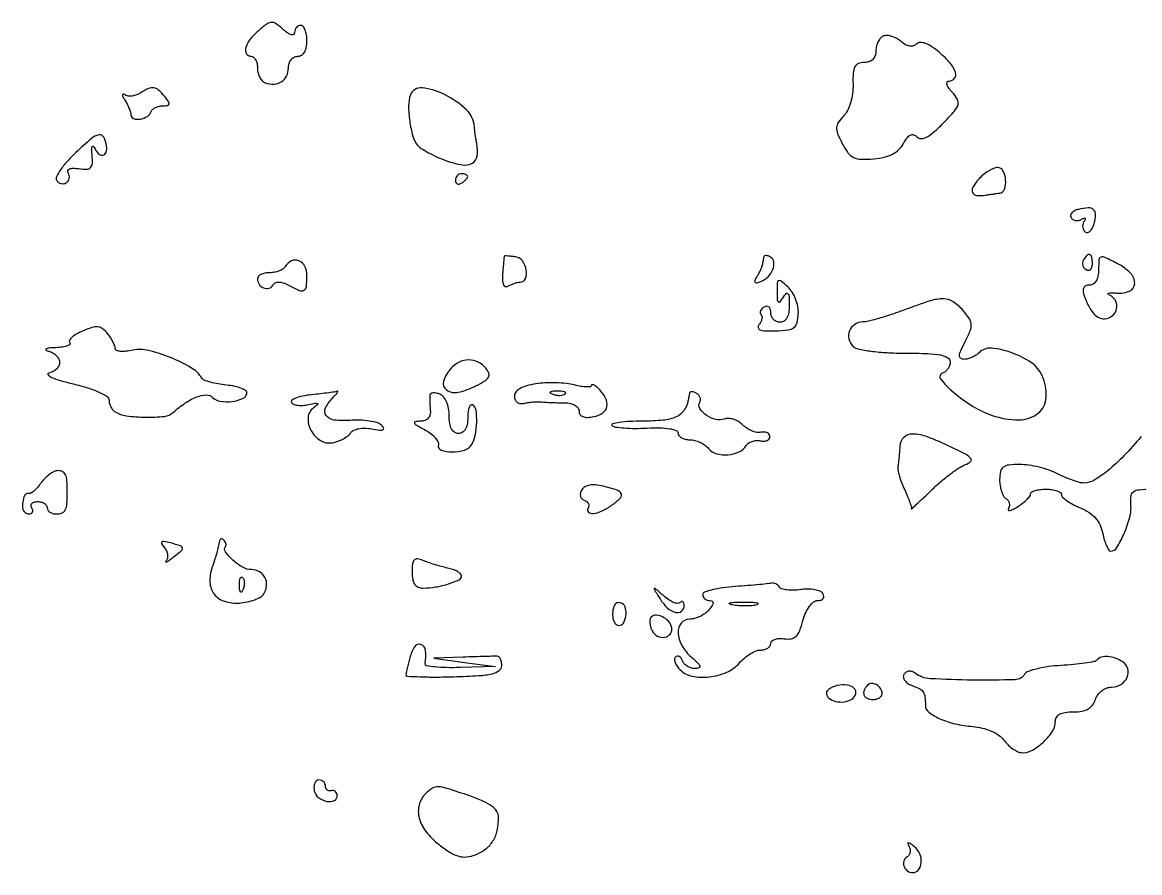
# Model space of a CAD drawing. Extents: x 0 to 5034, y 0 to 2560.
# Drawn here: x 17 to 197.6, y 1 to 138.5 of the extents above; entities that cross this region are included whole.
import ezdxf

# ---------------------------------------------------------------- set-up
doc = ezdxf.new("R2010")
doc.units = 0

msp = doc.modelspace()

# ---------------------------------------------------------------- linework, layer by layer
for points in [[(55.162329, 137.140787, 0.046888), (53.788285, 135.702734, 0.099141), (53.091131, 134.33469, 0.216392), (53.232479, 133.415336, 0.253221), (54, 133, -0.184457), (54.38175, 132.854207, -0.090315), (54.70625, 132.436979, -0.070178), (54.926177, 131.816758, -0.050201), (55, 131.083333, 0.060647), (55.093177, 130.317963, 0.0616), (55.367188, 129.601605, 0.067876), (55.771825, 129.039487, 0.119491), (56.25, 128.730641, 0.093331), (57.676802, 128.51573, 0.132824), (58.895096, 128.89356, 0.141321), (59.706846, 129.809459, 0.11156), (60, 131.106989, -0.077727), (60.113102, 131.830154, -0.090193), (60.440625, 132.443928, -0.100779), (60.927938, 132.854248, -0.125389), (61.5, 133, 0.140575), (62.11998, 133.177821, 0.118484), (62.6, 133.666667, 0.088208), (62.90137, 134.456621, 0.04716), (63, 135.5, 0.038131), (62.926884, 136.457356, 0.057076), (62.70625, 137.265625, 0.074992), (62.382936, 137.817169, 0.226478), (62, 138, 0.114747), (61.618549, 137.911291, 0.100386), (61.29375, 137.660722, 0.093604), (61.075772, 137.286066, 0.085274), (61, 136.845012, -0.238813), (60.841901, 136.53288, -0.229625), (60.492256, 136.468648, -0.088818), (59.913044, 136.746238, -0.027877), (59.162329, 137.353095, 0.029719), (58.015972, 138.272818, 0.16902), (57.27611, 138.487049, 0.145968), (56.50335, 138.211157, 0.020414)], [(156.25, 136.286179, 0.118106), (155.771788, 135.971027, 0.066988), (155.367188, 135.403336, 0.060969), (155.093162, 134.683295, 0.060538), (155, 133.916667, -0.078594), (154.872315, 133.109372, -0.117428), (154.502041, 132.502057, -0.118067), (153.899513, 132.128945, -0.080021), (153.098977, 132, 0.096532), (152.159989, 131.81701, 0.179996), (151.595871, 131.300768, 0.104183), (151.324871, 130.30568, 0.021656), (151.297609, 128.484346, -0.039622), (151.2206, 126.971657, -0.040165), (150.905771, 125.497132, -0.043225), (150.401536, 124.223751, -0.080666), (149.754746, 123.326174, 0.043741), (148.904943, 122.313089, 0.142454), (148.625972, 121.492055, 0.110001), (148.796759, 120.523764, 0.020889), (149.557029, 118.889719, 0.039906), (150.48269, 117.40344, 0.121313), (151.392123, 116.648927, 0.107683), (152.613848, 116.354379, 0.02789), (154.648914, 116.423042, 0.035627), (156.341372, 116.697415, 0.060785), (157.683305, 117.192378, 0.072035), (158.704554, 117.919308, 0.079409), (159.438348, 118.884802, -0.035203), (160.019666, 119.808373, -0.120502), (160.558912, 120.261466, -0.195171), (161.088546, 120.30044, -0.118895), (161.631479, 119.968521, 0.20804), (162.302676, 119.704188, 0.110947), (163.181736, 119.934321, 0.06068), (164.32857, 120.715971, 0.019307), (165.832399, 122.139777, 0.01124), (167.709238, 124.147829, 0.110253), (168.271315, 125.153782, 0.204463), (168.171995, 126.025482, 0.054742), (167.336281, 127.180907, -0.027781), (166.73242, 127.927624, -0.09042), (166.46011, 128.499916, -0.234322), (166.52873, 128.8445, -0.232533), (166.845012, 129, 0.236986), (167.721499, 129.44015, 0.246926), (167.871195, 130.392833, 0.097578), (167.010247, 131.886618, 0.035904), (165.275093, 133.608744, 0.027315), (164.050789, 134.549622, 0.060678), (163.008735, 135.091349, 0.09243), (162.179371, 135.237021, 0.196193), (161.588747, 134.988747, -0.119812), (161.075724, 134.676386, -0.116364), (160.470716, 134.629867, -0.091152), (159.790932, 134.867847, -0.048988), (159.063654, 135.383166, 0.051154), (158.372807, 135.868199, 0.049879), (157.592136, 136.207718, 0.054135), (156.84222, 136.3616, 0.1109)], [(36.047746, 127.05067, -0.053733), (35.421565, 126.74301, -0.053265), (34.742367, 126.574715, -0.0582), (34.113827, 126.56202, -0.114877), (33.643237, 126.720492, 0.073083), (33.316184, 126.861733, 0.469386), (33.188048, 126.771035, 0.142479), (33.250692, 126.471141, 0.018858), (33.580179, 125.904508, -0.025327), (33.925031, 125.2934, -0.021719), (34.226024, 124.618824, -0.022289), (34.445584, 123.981323, -0.056666), (34.530142, 123.5, 0.308075), (34.978509, 122.920361, 0.122369), (36.033112, 122.845167, 0.095831), (37.19462, 123.286909, 0.169192), (37.833333, 124.075, -0.126458), (38.07422, 124.429034, -0.065825), (38.520864, 124.728281, -0.058918), (39.092385, 124.931184, -0.055919), (39.705778, 125, 0.03959), (40.464364, 125.06016, 0.314501), (40.70398, 125.291438, 0.204691), (40.618581, 125.691882, 0.019704), (40, 126.5, 0.036141), (39.005877, 127.535583, 0.149891), (38.229273, 127.897411, 0.144092), (37.365357, 127.768808, 0.032526)], [(79.740294, 126.75, 0.092723), (79.432142, 125.030316, 0.032946), (79.616262, 122.52895, 0.032536), (80.120255, 120.097591, 0.106217), (80.87651, 118.648797, 0.07654), (81.496174, 118.099482, 0.01913), (82.663573, 117.408799, 0.019094), (84.075664, 116.713023, 0.018165), (85.560137, 116.114415, 0.04494), (88.135997, 115.43702, 0.171934), (89.745807, 115.718665, 0.23358), (90.522571, 116.858638, 0.083168), (90.468357, 118.88402, -0.007092), (90.342003, 119.584229, -0.005442), (90.223177, 120.352437, -0.005505), (90.127733, 121.073671, -0.012992), (90.076511, 121.613636, 0.189175), (88.773637, 124.363056, 0.073419), (85.255387, 126.810327, 0.086994), (81.609487, 127.888932, 0.343267)], [(25.648757, 117.445989, 0.020747), (24.265602, 116.028436, 0.031339), (23.196329, 114.675921, 0.032121), (22.508827, 113.534424, 0.263734), (22.530961, 112.949904, 0.095361), (22.834921, 112.61949, 0.097004), (23.238065, 112.427958, 0.098762), (23.67753, 112.40454, 0.102842), (24.08541, 112.552786, 0.106036), (24.398907, 112.853661, 0.099332), (24.570603, 113.263589, 0.096152), (24.573756, 113.719504, 0.092456), (24.407001, 114.150475, -0.215768), (24.358958, 114.522139, -0.228899), (24.607549, 114.790856, -0.097326), (25.218829, 114.902216, -0.031435), (26.140689, 114.831377, 0.038777), (27.393071, 114.753597, 0.19693), (28.022686, 115.023046, 0.185111), (28.304883, 115.669739, 0.033749), (28.275492, 117, -0.015037), (28.222239, 117.894077, -0.072633), (28.280799, 118.398438, -0.497985), (28.424925, 118.45703, -0.154488), (28.608826, 118.25, 0.088122), (29.247974, 117.30676, 0.231413), (29.996991, 117.037884, 0.297036), (30.527165, 117.47336, 0.113334), (30.607127, 118.471056, 0.079145), (30.151866, 119.923792, 0.340574), (29.389138, 120.294721, 0.126277), (28.145864, 119.686331, 0.01247)], [(87, 112.940983, 0.108972), (87.078288, 112.586039, 0.182303), (87.29375, 112.3746, 0.161196), (87.6179, 112.343488, 0.082592), (88, 112.5, 0.029505), (88.382774, 112.768994, 0.035638), (88.70625, 113.066025, 0.038439), (88.934461, 113.34829, 0.151918), (89, 113.559017, 0.210953), (88.92554, 113.727648, 0.081139), (88.70625, 113.870461, 0.061769), (88.382849, 113.967655, 0.042167), (88, 114, 0.105053), (87.618444, 113.918938, 0.099167), (87.29375, 113.688914, 0.09642), (87.076123, 113.345238, 0.093332)], [(171.589845, 113.099277, 0.051706), (170.672517, 111.847052, 0.244057), (170.629266, 110.985695, 0.269815), (171.296059, 110.514548, 0.05977), (172.75, 110.560134, -0.001731), (173.30154, 110.641957, -0.001195), (173.926562, 110.730946, -0.001204), (174.527973, 110.813631, -0.002466), (175, 110.875, 0.286217), (175.789383, 111.515806, 0.104081), (175.975433, 113.008873, 0.102288), (175.54458, 114.466982, 0.276655), (174.654988, 115, 0.101955), (174.019071, 114.868968, 0.037182), (173.199784, 114.441663, 0.034984), (172.347341, 113.82662, 0.035084)], [(187.737757, 108.248382, 0.057549), (187.105873, 108.026257, 0.099214), (186.663942, 107.689751, 0.141719), (186.479003, 107.297597, 0.18008), (186.556855, 106.908006, 0.11464), (186.861972, 106.600722, 0.100377), (187.286267, 106.44074, 0.093637), (187.765073, 106.453309, 0.085356), (188.223607, 106.638197, -0.036606), (188.620601, 106.845076, -0.307314), (188.809017, 106.809017, -0.307314), (188.845076, 106.620601, -0.036606), (188.638197, 106.223607, 0.081756), (188.450227, 105.766873, 0.092112), (188.429575, 105.293167, 0.100676), (188.577315, 104.876587, 0.119498), (188.869998, 104.580346, 0.213244), (189.254822, 104.528711, 0.125961), (189.660169, 104.770267, 0.083724), (190.027533, 105.289534, 0.048258), (190.29243, 106.010251, 0.05261), (190.507975, 107.430129, 0.228055), (190.182956, 108.192681, 0.1983), (189.339686, 108.479571, 0.039889)], [(59.5, 99, -0.111412), (59.123976, 98.616444, -0.050262), (58.49335, 98.29375, -0.046318), (57.729296, 98.074077, -0.046881), (56.940983, 98, 0.046513), (56.19808, 97.930741, 0.066471), (55.570164, 97.723586, 0.086576), (55.146482, 97.418465, 0.195937), (55, 97.059017, 0.144412), (55.267128, 96.153423, 0.148732), (55.980579, 95.550272, 0.170891), (56.833164, 95.4922, 0.188879), (57.49159, 95.986392, -0.129836), (57.889919, 96.364223, -0.124195), (58.42975, 96.50416, -0.087205), (59.128004, 96.38613, -0.037511), (59.994947, 96.002704, 0.019529), (61.755738, 95.14705, 0.22245), (62.508466, 95.165482, 0.257074), (62.910456, 95.746448, 0.025516), (63, 97.5, 0.111435), (62.655154, 99.02808, 0.182485), (61.710286, 99.936783, 0.214731), (60.524371, 99.91526, 0.145013)], [(94.918758, 100.661516, 0.090795), (94.881373, 100.533883, 0.001377), (94.803101, 99.762302, 0.003658), (94.721031, 98.863202, 0.002405), (94.639115, 97.827171, 0.028419), (94.620675, 96.759522, 0.08814), (94.774067, 96.058368, 0.209436), (95.074256, 95.769207, 0.234695), (95.470357, 95.811858, -0.03615), (95.937727, 96.064786, -0.025923), (96.491292, 96.280727, -0.026333), (97.042838, 96.431857, -0.049911), (97.5, 96.484687, 0.30372), (98.334005, 97.061456, 0.140348), (98.467912, 98.43553, 0.111082), (97.842721, 99.902023, 0.202925), (96.75, 100.566187, 0.009083), (96.073345, 100.652974, 0.014348), (95.490198, 100.700139, 0.008279), (95.010933, 100.717136, 0.288543)], [(136.875, 100.559017, 0.003419), (136.817158, 100.291773, 0.001585), (136.745502, 99.943899, 0.00157), (136.672535, 99.577992, 0.002187), (136.609687, 99.25, -0.047177), (136.503078, 98.878178, -0.015671), (136.27952, 98.35649, -0.015443), (135.99418, 97.790669, -0.016972), (135.682749, 97.261454, 0.039907), (135.401314, 96.72879, 0.310145), (135.453011, 96.467289, 0.259115), (135.735441, 96.390015, 0.031609), (136.370743, 96.588773, 0.104235), (137.551629, 97.352578, 0.101898), (138.335343, 98.53364, 0.129718), (138.483388, 99.714088, 0.224667), (137.956326, 100.526992, 0.047044), (137.580851, 100.712813, 0.08418), (137.244202, 100.780204, 0.130207), (137.000156, 100.72323, 0.21903)], [(188.542705, 100.069098, 0.108373), (188.401101, 99.665803, 0.099685), (188.434921, 99.22714, 0.095498), (188.639411, 98.820631, 0.090427), (188.983688, 98.510081, 0.136093), (189.36964, 98.397824, 0.190788), (189.701458, 98.524436, 0.140899), (189.925389, 98.890269, 0.067432), (190, 99.440983, 0.039415), (189.914842, 100.519563, 0.25701), (189.592818, 100.933879, 0.315493), (189.13314, 100.838655, 0.050477)], [(191, 98.52568, -0.046555), (190.902408, 97.479812, -0.085357), (190.604632, 96.679942, -0.11543), (190.133949, 96.181266, -0.147155), (189.531385, 96, 0.096633), (188.938692, 95.884374, 0.186036), (188.590911, 95.558297, 0.145696), (188.502969, 95.014651, 0.053416), (188.686619, 94.25, 0.036413), (189.517482, 92.365397, 0.084676), (190.457251, 91.146933, 0.127166), (191.483778, 90.596896, 0.152497), (192.573113, 90.66643, 0.137988), (193.551356, 91.395767, 0.153295), (193.956126, 92.498896, 0.156765), (193.654466, 93.616898, 0.145132), (192.75, 94.391174, -0.149043), (192.538066, 94.575433, -0.503077), (192.594321, 94.719201, -0.07405), (193.090373, 94.777894, -0.0151), (193.97535, 94.724508, 0.122005), (196.019048, 95.038316, 0.297684), (196.837165, 96.241972, 0.203289), (196.155432, 97.934999, 0.077562), (194.062186, 99.467843, 0.008354), (192.036418, 100.472876, 0.18774), (191.396363, 100.519474, 0.306479), (191.065517, 100.108273, 0.02069)], [(139.015313, 94.904988, 0.011225), (139.051596, 93.646247, 0.196544), (139.222069, 93.283582, 0.430633), (139.490719, 93.302423, 0.028453), (140, 94, -0.043106), (140.487379, 94.628119, -0.461139), (140.771138, 94.616929, -0.155556), (140.945789, 94.150937, -0.011096), (140.984687, 92.75, -0.039127), (140.898394, 91.564226, -0.086259), (140.611098, 90.705781, -0.124872), (140.136352, 90.189491, -0.145727), (139.5, 90, -0.103052), (138.927627, 90.119235, -0.098802), (138.440625, 90.457961, -0.09695), (138.114295, 90.963945, -0.095165), (138, 91.559017, 0.071554), (137.921199, 92.106844, 0.147104), (137.686706, 92.466447, 0.189169), (137.338841, 92.584405, 0.127326), (136.933469, 92.458881, 0.060721), (136.566729, 92.165413, 0.094967), (136.344101, 91.829485, 0.127209), (136.297655, 91.50655, 0.170418), (136.424793, 91.241874, -0.16633), (136.56958, 90.946494, -0.083912), (136.552243, 90.527111, -0.06836), (136.381036, 90.051092, -0.052934), (136.075293, 89.592009, 0.224001), (135.955702, 89.128635, 0.263031), (136.245119, 88.786807, 0.079454), (137.139708, 88.609885, 0.016398), (138.751144, 88.603633, 0.022217), (140.77625, 88.752423, 0.132819), (141.749358, 89.143195, 0.175978), (142.249404, 89.912364, 0.046112), (142.451939, 91.393432, 0.059563), (142.365477, 92.540463, 0.043914), (142.010712, 93.764998, 0.044655), (141.45967, 94.879961, 0.071864), (140.784764, 95.694786, 0.012452), (139.670694, 96.653643, 0.283654), (139.269873, 96.707258, 0.28415), (139.042623, 96.373136, 0.012484)], [(159.5, 91.954653, -0.009129), (157.465255, 91.235129, -0.010311), (155.486115, 90.620707, -0.009624), (153.786772, 90.166556, -0.054201), (152.856989, 90.041589, 0.140931), (151.566423, 89.634829, 0.151785), (150.733638, 88.613764, 0.152249), (150.627588, 87.303073, 0.141931), (151.278145, 86.121855, 0.147319), (152.102634, 85.679044, 0.016978), (154.199931, 85.326839, 0.01912), (156.800716, 85.081138, 0.01399), (159.7, 85, -0.008408), (163.368537, 84.938303, -0.039533), (165.461765, 84.701484, -0.084711), (166.606538, 84.269672, -0.26631), (167, 83.583333, -0.081216), (166.906361, 83.010658, -0.068649), (166.632913, 82.46045, -0.070116), (166.227974, 82.015472, -0.092946), (165.750342, 81.750114, 0.524817), (165.472425, 80.792427, 0.046114), (167.57881, 78.647495, 0.038421), (170.708425, 76.387156, 0.055111), (173.803107, 74.935598, 0.080042), (178.090408, 74.205271, 0.172672), (181.212243, 75.285017, 0.214034), (182.536814, 77.866169, 0.120566), (181.867972, 81.390424, 0.137655), (180.126313, 83.453515, 0.062452), (176.950713, 85.072, 0.064527), (173.669826, 85.797859, 0.222112), (171.672796, 85.072796, -0.052834), (171.164765, 84.662115, -0.038436), (170.525715, 84.315134, -0.039097), (169.86013, 84.077864, -0.066168), (169.27432, 84, -0.145889), (168.717069, 84.166129, -0.268425), (168.510708, 84.575575, -0.0921), (168.705839, 85.368401, -0.013062), (169.440839, 86.885595, 0.022194), (170.240238, 88.615528, 0.114675), (170.407206, 89.649267, 0.130285), (170.089996, 90.583498, 0.032014), (169.099223, 91.885595, 0.067032), (167.491524, 93.302731, 0.146388), (165.936209, 93.78028, 0.080288), (163.778343, 93.447443, 0.011221)], [(26.726387, 88.570454, 0.028642), (25.711927, 88.064645, 0.053649), (24.970293, 87.527321, 0.085694), (24.591196, 87.044506, 0.331408), (24.643054, 86.690279, -0.400836), (24.649262, 86.41975, -0.121551), (24.273793, 86.168694, -0.053751), (23.489457, 85.976707, -0.023231), (22.416667, 85.883999, 0.012664), (21.324981, 85.812853, 0.091846), (20.820868, 85.671389, 0.589236), (20.812369, 85.498435, 0.074978), (21.25, 85.310674, -0.068007), (21.918939, 85.034596, -0.068913), (22.485937, 84.590143, -0.075394), (22.868723, 84.051523, -0.117373), (23, 83.5, -0.118867), (22.868215, 82.953497, -0.078602), (22.485937, 82.429339, -0.071637), (21.918879, 82.006476, -0.069587), (21.25, 81.755647, 0.571528), (21.160441, 81.478481, 0.109476), (21.703125, 81.08545, 0.032668), (23.155091, 80.566258, 0.012226), (25.25, 80.023193, -0.018407), (27.525594, 79.403175, -0.031311), (29.366953, 78.698667, -0.0339), (30.673834, 77.991835, -0.257268), (31, 77.399887, 0.066839), (31.071804, 76.865151, 0.052234), (31.284595, 76.318689, 0.053446), (31.598044, 75.84286, 0.082168), (31.968833, 75.519262, 0.106647), (33.819233, 74.86245, 0.029631), (36.907915, 74.647913, 0.027368), (39.949889, 74.783735, 0.160718), (41.391309, 75.424069, -0.03526), (43.33642, 76.953325, -0.058194), (45.188957, 77.916659, -0.078852), (46.732349, 78.238998, -0.211552), (47.756335, 77.843665, 0.15984), (48.990702, 77.219132, 0.067468), (50.870638, 77.187794, 0.07079), (52.583683, 77.642417, 0.245427), (53.289611, 78.5, 0.297359), (53.131228, 78.907502, 0.059205), (52.41264, 79.303585, 0.045289), (51.331608, 79.632042, 0.027464), (50.008738, 79.831352, -0.019831), (48.634658, 80.016986, -0.025588), (47.393593, 80.301175, -0.024921), (46.409666, 80.633916, -0.158814), (46.008738, 80.965443, 0.119923), (44.260512, 82.65124, 0.035964), (40.916757, 84.293833, 0.03612), (37.360268, 85.44293, 0.114625), (34.876438, 85.472861, -0.028013), (33.773716, 85.294688, -0.048321), (32.844954, 85.287618, -0.067715), (32.204888, 85.433561, -0.31246), (32, 85.729415, 0.091359), (31.917794, 86.175569, 0.026448), (31.632812, 86.818366, 0.025643), (31.228424, 87.522248, 0.02482), (30.75, 88.189045, 0.063091), (29.976182, 88.943577, 0.138948), (29.212964, 89.240162, 0.100985), (28.245483, 89.136463, 0.024303)], [(86.25, 82.504169, 0.103183), (85.083323, 80.448741, 0.33087), (85.561312, 79.046114, 0.20881), (87.465547, 78.676749, 0.062002), (90.320763, 79.699478, 0.021526), (91.76068, 80.506515, 0.125643), (92.358669, 81.127015, 0.222302), (92.409597, 81.766583, 0.08387), (91.948318, 82.562273, 0.106793), (90.676105, 83.560477, 0.116196), (89.144031, 83.904941, 0.113155), (87.587589, 83.531389, 0.097305)], [(99.990658, 80.034094, 0.030352), (98.491825, 79.711936, 0.06503), (97.405237, 79.249611, 0.096068), (96.750797, 78.671321, 0.174762), (96.536113, 78, 0.102156), (96.669059, 77.457018, 0.122477), (97.002085, 77.051425, 0.122384), (97.486521, 76.848871, 0.101902), (98.045455, 76.877193, -0.02726), (98.711107, 77.01159, -0.016317), (99.513352, 77.101889, -0.016315), (100.320172, 77.139698, -0.027144), (101, 77.112439, 0.010128), (101.732156, 77.05809, 0.004238), (102.720313, 77.013233, 0.004191), (103.778752, 76.983051, 0.005426), (104.75, 76.974045, -0.058095), (105.610548, 76.875096, -0.077343), (106.339062, 76.579954, -0.096187), (106.827157, 76.142197, -0.163414), (107, 75.62747, 0.150203), (107.167194, 75.083468, 0.155813), (107.609044, 74.736777, 0.098639), (108.352931, 74.617095, 0.037959), (109.397288, 74.735614, 0.105367), (110.834255, 75.341194, 0.199245), (111.499939, 76.382833, 0.168181), (111.284702, 77.734379, 0.07369), (110.189877, 79.210123, 0.025023), (109.73236, 79.624003, 0.061493), (109.349526, 79.865354, 0.153327), (109.108357, 79.898204, 0.365565), (109, 79.769806, -0.37266), (108.827588, 79.570605, -0.043652), (108.192188, 79.534553, -0.035617), (107.304598, 79.6252, -0.020289), (106.25, 79.8539, 0.037459), (104.94569, 80.090224, 0.018897), (103.276943, 80.201476, 0.018655), (101.535272, 80.186627, 0.026307)], [(63.729062, 78.270283, 0.022354), (62.319335, 78.05913, 0.042696), (61.219155, 77.744293, 0.064907), (60.550314, 77.384363, 0.393929), (60.480058, 77.032267, 0.169433), (60.837671, 76.742165, 0.054964), (61.509319, 76.580613, 0.047491), (62.351812, 76.554219, 0.038055), (63.250996, 76.680627, -0.007578), (64.409581, 76.916186, -0.192438), (64.720041, 76.854931, -0.508748), (64.730205, 76.6687, -0.017767), (64.056856, 76.15836, 0.226738), (63.181916, 74.600928, 0.142383), (63.640116, 72.522211, 0.129915), (65.192964, 70.882515, 0.188296), (67.132745, 70.525564, 0.039637), (68.035283, 70.77485, 0.036734), (68.911463, 71.168394, 0.038835), (69.63858, 71.637763, 0.09185), (70.070137, 72.113485, -0.148392), (70.538512, 72.526431, -0.059997), (71.358572, 72.787406, -0.051727), (72.380634, 72.87438, -0.042629), (73.469455, 72.761088, 0.013842), (74.72625, 72.556717, 0.120408), (75.284954, 72.616243, 0.443), (75.390723, 72.872856, 0.085789), (75.064313, 73.335687, 0.126127), (74.386126, 73.73713, 0.031846), (73.124766, 74.019021, 0.030448), (71.595117, 74.165274, 0.026637), (69.988491, 74.13504, -0.046046), (67.397323, 74.186739, -0.2049), (66.102574, 74.921512, -0.289026), (65.994767, 76.147726, -0.077749), (67.2, 77.8, 0.010911), (67.631178, 78.250418, 0.028323), (67.915312, 78.59812, 0.087184), (68.004774, 78.781179, 0.616187), (67.95, 78.831897, -0.053852), (67.630895, 78.750447, -0.002508), (66.524475, 78.59758, -0.004126), (65.206404, 78.433263, -0.002949)], [(82.884846, 78.218615, 0.036742), (82.851549, 77.82987, 0.009363), (82.855809, 77.197031, 0.009492), (82.88802, 76.472695, 0.009488), (82.947704, 75.75, -0.08659), (82.895867, 75.024978, -0.126438), (82.592813, 74.464482, -0.123751), (82.051224, 74.111707, -0.080915), (81.312858, 73.985258, 0.036704), (80.509686, 73.919648, 0.511826), (80.397869, 73.699404, 0.14448), (80.731068, 73.351154, 0.008912), (82, 72.653505, -0.038238), (82.938462, 72.063437, -0.049366), (83.692188, 71.380193, -0.058258), (84.170363, 70.709504, -0.180369), (84.25, 70.168247, 0.375568), (84.720063, 69.323373, 0.087813), (86.454974, 69.026705, 0.07033), (88.476993, 69.324544, 0.184695), (89.623299, 70.199502, 0.090234), (90.215899, 71.711223, 0.042098), (90.446629, 73.810535, 0.039561), (90.340848, 75.776335, 0.22477), (89.786222, 76.632122, 0.336059), (89.488294, 76.603785, 0.116795), (89.230953, 76.223586, 0.061374), (89.055663, 75.50697, 0.029334), (89, 74.559017, -0.045128), (88.90268, 73.482959, -0.087671), (88.603459, 72.676503, -0.119789), (88.124015, 72.180699, -0.141873), (87.5, 72, -0.149554), (86.856373, 72.196918, -0.125312), (86.379623, 72.732169, -0.083878), (86.090779, 73.630891, -0.035916), (86, 74.893011, 0.045886), (85.891905, 76.068403, 0.056246), (85.570636, 77.122682, 0.065461), (85.088394, 77.929198, 0.134491), (84.5, 78.361626, 0.042832), (83.917035, 78.529763, 0.070993), (83.406798, 78.557054, 0.103826), (83.045986, 78.447327, 0.231447)], [(104.729167, 78.395833, -0.126455), (104.402231, 78.202593, -0.060344), (103.916927, 78.123424, -0.05415), (103.359369, 78.160852, -0.051402), (102.8125, 78.316886, -0.054073), (102.395823, 78.538436, -0.470617), (102.37858, 78.720685, -0.168741), (102.670344, 78.862007, -0.018894), (103.416667, 78.921053, -0.028489), (104.112848, 78.910055, -0.077125), (104.592839, 78.799335, -0.208169), (104.77538, 78.614691, -0.296942)], [(124.875, 78.559017, 0.003419), (124.817158, 78.291773, 0.001585), (124.745502, 77.943899, 0.00157), (124.672535, 77.577992, 0.002187), (124.609687, 77.25, -0.112189), (123.938454, 75.698796, -0.13122), (122.692483, 74.695312, -0.081329), (120.61626, 74.154614, -0.02312), (117.274316, 74, 0.011576), (115.169974, 73.951273, 0.023279), (113.516602, 73.797312, 0.029905), (112.428808, 73.577719, 0.578289), (112.356668, 73.309998, 0.163573), (112.875124, 73.052404, 0.015461), (114.305878, 72.900276, 0.018493), (116.066843, 72.833277, 0.013519), (118.023335, 72.884137, -0.016791), (120.083277, 72.924201, -0.03682), (121.653186, 72.786105, -0.049865), (122.701176, 72.506204, -0.312121), (123, 72.074139, 0.170389), (123.143832, 71.664321, 0.094297), (123.551532, 71.315528, 0.074846), (124.159327, 71.079623, 0.055261), (124.877555, 71, -0.064889), (125.683474, 70.894967, -0.044392), (126.552239, 70.579889, -0.044461), (127.349857, 70.11735, -0.06602), (127.942041, 69.569836, 0.153428), (129.219746, 68.744382, 0.087302), (131.067929, 68.568379, 0.086837), (132.874662, 69.034447, 0.148969), (134.032984, 70.053369, -0.104202), (134.410604, 70.449698, -0.06808), (134.976737, 70.734404, -0.06415), (135.636856, 70.869516, -0.069607), (136.290902, 70.826795, 0.060052), (136.894575, 70.775812, 0.092147), (137.405325, 70.889746, 0.122684), (137.743605, 71.145523, 0.171463), (137.868846, 71.5, 0.157664), (137.753467, 71.856805, 0.124846), (137.440893, 72.118422, 0.097557), (136.969092, 72.240894, 0.065568), (136.411984, 72.20101, -0.097413), (135.744578, 72.195534, -0.050275), (134.940541, 72.432383, -0.047307), (134.132885, 72.854379, -0.052392), (133.448622, 73.408521, 0.062417), (132.762035, 73.942182, 0.058156), (131.948792, 74.305229, 0.062292), (131.137337, 74.452276, 0.105704), (130.458326, 74.345635, -0.158636), (129.107449, 74.275653, -0.08488), (127.574334, 74.98294, -0.100037), (126.535637, 76.054582, -0.288624), (126.527322, 77.044209, 0.123519), (126.641812, 77.404372, 0.100776), (126.58565, 77.806144, 0.090809), (126.366404, 78.188284, 0.078968), (126.016312, 78.489919, 0.044063), (125.617799, 78.690102, 0.079408), (125.261823, 78.769314, 0.124846), (125.004789, 78.720431, 0.232684)], [(158.875, 70, -0.004732), (158.813269, 69.14271, -0.003785), (158.731033, 68.220313, -0.003826), (158.641939, 67.367899, -0.009678), (158.560433, 66.75, 0.082938), (158.570231, 66.096463, 0.023171), (158.80099, 65.096618, 0.022703), (159.171607, 63.972808, 0.022096), (159.64555, 62.876784, -0.01159), (160.118646, 61.84289, -0.016782), (160.484074, 60.90741, -0.01244), (160.737051, 60.128315, -0.196337), (160.710118, 59.856198, 0.835631), (160.753706, 59.822017, 0.003478), (161.583049, 60.570407, 0.005125), (162.657205, 61.573777, 0.00267), (163.976856, 62.845557, -0.015989), (165.455712, 64.196679, -0.015798), (167.023696, 65.456175, -0.01587), (168.464085, 66.470187, -0.056897), (169.466682, 66.976934, 0.085385), (170.312968, 67.466747, 0.414815), (170.357561, 67.964542, 0.098964), (169.563406, 68.602067, 0.007267), (167.051997, 69.86079, 0.021824), (163.349344, 71.454407, 0.086659), (160.927568, 71.919933, 0.195357), (159.521838, 71.376592, 0.190685)], [(20.042764, 64.059332, -0.022542), (19.4653, 63.329844, -0.032508), (18.886867, 62.744744, -0.033889), (18.377364, 62.350634, -0.232135), (18.072005, 62.309332, 0.130206), (17.834607, 62.324259, 0.100669), (17.594589, 62.223679, 0.088584), (17.388559, 62.022216, 0.074675), (17.25, 61.75, 0.049982), (17.001579, 60.648766, 0.102382), (17.073803, 59.770636, 0.15404), (17.448068, 59.213824, 0.16994), (18.059017, 59, 0.108972), (18.413961, 59.078288, 0.182303), (18.6254, 59.29375, 0.161196), (18.656512, 59.6179, 0.082592), (18.5, 60, -0.139169), (18.392057, 60.379648, -0.191142), (18.521475, 60.70625, -0.138808), (18.889346, 60.926733, -0.066118), (19.440983, 61, -0.062283), (20.037096, 60.925455, -0.080552), (20.542039, 60.70625, -0.097988), (20.879982, 60.381379, -0.153634), (21, 60, 0.148195), (21.115568, 59.618646, 0.098894), (21.440625, 59.29375, 0.082425), (21.926543, 59.074694, 0.064853), (22.5, 59, 0.091138), (23.404465, 59.166243, 0.188072), (23.929435, 59.641129, 0.099772), (24.187116, 60.591536, 0.016471), (24.25, 62.5, 0.015285), (24.192646, 64.375697, 0.087924), (23.960712, 65.337901, 0.178936), (23.494317, 65.8227, 0.113134), (22.720759, 66, 0.113613), (22.131445, 65.864341, 0.043673), (21.406411, 65.429929, 0.04039), (20.672502, 64.801878, 0.039448)], [(107.432043, 62.890044, 0.07721), (107.208425, 62.360339, 0.120401), (107.205617, 61.867446, 0.137974), (107.424407, 61.474613, 0.117197), (107.82918, 61.223607, -0.086233), (108.238012, 61.003546, -0.116487), (108.498831, 60.676382, -0.129238), (108.570056, 60.293788, -0.120726), (108.447214, 59.91459, 0.367873), (108.541674, 59.295621, 0.21986), (109.303457, 59.075323, 0.074844), (110.843371, 59.552913, 0.049424), (112.426999, 60.521471, 0.032399), (113.726323, 61.643832, 0.331025), (113.829152, 62.305289, 0.198399), (113.177762, 62.847262, 0.014088), (110.857045, 63.499743, 0.038419), (109.683528, 63.700104, 0.067219), (108.700166, 63.658846, 0.086324), (107.942022, 63.383483, 0.124794)], [(39.934173, 53.579316, -0.065435), (40.279534, 53.030946, -0.072299), (40.456895, 52.430048, -0.081824), (40.445356, 51.870566, -0.130474), (40.241324, 51.440958, 0.139903), (40.163061, 51.267973, 0.595759), (40.231826, 51.216445, 0.046197), (40.614943, 51.437763, 0.009281), (41.25, 51.905412, 0.009908), (42.681042, 53.046421, 0.256727), (42.856136, 53.490885, 0.292677), (42.565964, 53.837653, 0.012199), (40.942849, 54.304694, 0.015471), (39.916506, 54.539425, 0.207231), (39.547339, 54.458893, 0.394011), (39.494052, 54.191455, 0.034697)], [(48.875, 54.666667, -0.009567), (48.666805, 53.662733, -0.012533), (48.436245, 52.75478, -0.010113), (48.123543, 51.72187, -0.0038), (47.645444, 50.287773, 0.095141), (47.31287, 47.922348, 0.153919), (48.014132, 46.033369, 0.152808), (49.677201, 44.879378, 0.093387), (52.069689, 44.597902, 0.034049), (53.35151, 44.774869, 0.03736), (54.557052, 45.121462, 0.040395), (55.527591, 45.572907, 0.125933), (56.042683, 46.069063, 0.119082), (56.481326, 47.408274, 0.139804), (56.218957, 48.713777, 0.144755), (55.319345, 49.653394, 0.130644), (54.015456, 50, -0.131615), (52.637251, 50.369179, -0.051496), (51.028594, 51.533108, -0.053379), (49.819642, 52.870803, -0.33363), (49.833333, 53.737028, 0.141032), (49.916425, 53.945292, 0.08555), (49.897396, 54.211814, 0.073484), (49.781471, 54.494906, 0.062588), (49.583333, 54.75, 0.071318), (49.350869, 54.924168, 0.155668), (49.134635, 54.966146, 0.198926), (48.969095, 54.873586, 0.121312)], [(80, 49.606989, 0.041582), (80.098977, 48.418896, 0.107255), (80.416509, 47.623726, 0.144471), (80.964842, 47.170961, 0.103131), (81.75, 47.013655, 0.039581), (83.811627, 47.193312, 0.035435), (85.899253, 47.697306, 0.032395), (87.591794, 48.358641, 0.291222), (88, 49.000054, 0.218309), (87.849528, 49.32826, 0.050626), (87.339062, 49.684945, 0.04319), (86.611617, 50.011891, 0.030633), (85.75, 50.254827, -0.012403), (84.760896, 50.495178, -0.008417), (83.646875, 50.815541, -0.008485), (82.580949, 51.161485, -0.016781), (81.75, 51.478393, 0.061473), (80.86231, 51.728968, 0.247696), (80.347278, 51.550661, 0.163524), (80.069085, 50.940387, 0.025888)], [(52.683114, 46.8125, -0.054073), (52.461564, 46.395823, -0.470617), (52.279315, 46.37858, -0.168741), (52.137993, 46.670344, -0.018894), (52.078947, 47.416667, -0.028489), (52.089945, 48.112848, -0.077125), (52.200665, 48.592839, -0.208169), (52.385309, 48.77538, -0.296942), (52.604167, 48.729167, -0.126455), (52.797407, 48.402231, -0.060344), (52.876576, 47.916927, -0.05415), (52.839148, 47.359369, -0.051402)], [(120.098893, 45.25, 0.067895), (121.271672, 43.818732, 0.120042), (122.597004, 43.077718, 0.238024), (123.563001, 43.269997, 0.230709), (124, 44.166667, 0.058615), (123.952847, 44.567514, 0.175975), (123.803526, 44.794151, 0.251921), (123.585578, 44.826258, 0.109963), (123.331152, 44.664485, -0.234128), (122.935417, 44.530955, -0.063745), (122.279266, 44.706814, -0.050386), (121.493886, 45.125592, -0.033934), (120.689498, 45.747818, 0.001437), (119.318382, 46.958566, 0.370945), (119.169316, 46.960066, 0.369449), (119.14512, 46.81262, 0.001434)], [(132.25, 47.262758, 0.016884), (130.237696, 47.053516, 0.02702), (128.542188, 46.72497, 0.025397), (127.273764, 46.337857, 0.315867), (127, 45.94774, 0.117686), (127.08628, 45.586248, 0.100588), (127.329718, 45.278399, 0.092688), (127.693771, 45.071713, 0.083068), (128.122445, 45, -0.122183), (128.532179, 44.898357, -0.300026), (128.674576, 44.638636, -0.128583), (128.51771, 44.191217, -0.024942), (128, 43.5, -0.063393), (127.385461, 42.925824, -0.044279), (126.569265, 42.440625, -0.044533), (125.687666, 42.109963, -0.067559), (124.877555, 42, 0.225573), (123.524326, 41.356768, 0.1841), (123.015695, 39.817989, 0.118679), (123.615007, 37.742713, 0.084942), (125.15301, 35.867295, -0.012785), (126.212907, 34.89948, -0.12627), (126.527892, 34.390308, -0.410662), (126.37909, 34.102055, -0.078896), (125.736343, 34, -0.0734), (125.102921, 34.093489, -0.065576), (124.496621, 34.367188, -0.06869), (124.008154, 34.772119, -0.099941), (123.720238, 35.25, 0.065531), (123.498843, 35.681669, 0.116828), (123.203869, 35.94747, 0.158807), (122.885405, 36.007343, 0.155113), (122.589286, 35.869048, 0.209465), (122.43615, 35.519717, 0.087322), (122.52714, 35.002139, 0.0654), (122.840118, 34.399252, 0.044016), (123.33897, 33.803887, 0.149486), (125.285091, 32.769287, 0.076698), (128.071914, 32.661231, 0.073772), (130.885133, 33.414483, 0.112332), (132.916564, 34.903797, -0.039869), (133.732812, 35.705888, -0.037784), (134.680152, 36.38424, -0.040145), (135.612439, 36.852713, -0.096648), (136.367295, 37, 0.063255), (136.991547, 37.079291, 0.081274), (137.520393, 37.312215, 0.098356), (137.874264, 37.657518, 0.151537), (138, 38.062858, -0.211904), (138.168968, 38.443646, -0.10127), (138.639379, 38.7216, -0.072531), (139.343215, 38.85479, -0.046276), (140.176611, 38.812858, 0.077357), (141.296819, 38.825907, 0.152162), (142.084086, 39.223894, 0.107951), (142.675217, 40.115114, 0.02856), (143.205202, 41.75, -0.038402), (143.650812, 43.037727, -0.05572), (144.249251, 44.079928, -0.069376), (144.921084, 44.771262, -0.166815), (145.587609, 45, 0.073575), (146.129786, 45.080216, 0.155159), (146.476709, 45.318393, 0.190248), (146.581231, 45.67476, 0.116236), (146.440595, 46.096119, 0.15887), (145.977513, 46.487845, 0.051052), (145.102757, 46.74412, 0.044989), (144.007117, 46.846374, 0.037234), (142.83755, 46.76285, -0.028372), (141.679679, 46.659528, -0.037298), (140.620062, 46.704367, -0.040931), (139.784917, 46.872502, -0.186296), (139.396955, 47.166731, 0.065357), (139.148451, 47.471467, 0.065825), (138.830268, 47.700889, 0.072086), (138.49361, 47.82352, 0.117277), (138.190983, 47.815018, -0.040139), (137.712844, 47.727349, -0.002103), (136.160789, 47.576486, -0.003311), (134.311407, 47.416918, -0.002401)], [(112.754232, 44.266312, 0.084697), (112.436116, 43.221291, 0.082939), (112.479003, 42.121909, 0.104464), (112.84371, 41.288862, 0.234312), (113.437328, 40.972506, 0.26629), (114.162879, 41.360605, 0.1021), (114.575922, 42.472687, 0.093314), (114.533019, 43.735512, 0.201974), (113.980032, 44.512341, 0.086456), (113.629461, 44.652808, 0.102024), (113.272696, 44.654687, 0.11056), (112.965717, 44.518222, 0.11748)], [(135.761659, 44.31292, -0.041951), (134.934218, 44.169017, -0.020826), (133.869594, 44.119272, -0.020511), (132.754739, 44.159391, -0.028254), (131.761659, 44.292739, -0.082665), (131.319562, 44.45659, -0.67161), (131.339362, 44.605813, -0.053901), (132.071102, 44.715166, -0.008901), (133.5, 44.747817, -0.009782), (134.938425, 44.726931, -0.038992), (135.814362, 44.62839, -0.417468), (135.916221, 44.476221, -0.285845)], [(118.666667, 42.333333, 0.144015), (118.501764, 42.031003, 0.054566), (118.451219, 41.547916, 0.048251), (118.50911, 40.977847, 0.042219), (118.67589, 40.402234, 0.146107), (119.439177, 39.411751, 0.156585), (120.599389, 39.035721, 0.194016), (121.589618, 39.431801, 0.20454), (122, 40.393011, 0.166945), (121.654412, 41.3992, 0.095783), (120.677776, 42.252558, 0.104344), (119.524198, 42.633838, 0.228002)], [(79.630286, 35.75, 0.004815), (79.398395, 34.850134, 0.005949), (79.200423, 34.007194, 0.004954), (79.049824, 33.2967, 0.043247), (79.013655, 32.976619, 0.405355), (79.202388, 32.771635, 0.004428), (81.280574, 32.672709, 0.010571), (83.779257, 32.628807, 0.006323), (86.75, 32.676993, 0.00751), (90.803892, 32.855001, 0.041536), (92.9636, 33.163595, 0.09782), (94.095247, 33.668917, 0.243605), (94.5, 34.450374, 0.046432), (94.444801, 35.043489, 0.066387), (94.279687, 35.544797, 0.086486), (94.036498, 35.883077, 0.1962), (93.75, 36, 0.006692), (93.25192, 35.993333, 0.000447), (91.825, 35.953851, 0.000644), (90.124037, 35.90307, 0.000482), (88.25, 35.842896), (83.5, 35.685793), (88.5, 35), (93.5, 34.314207), (87.75, 34.157104, -0.0122), (85.553488, 34.150696, -0.020856), (83.723849, 34.266462, -0.016642), (82.325386, 34.460934, -0.409869), (82.118421, 34.75, 0.065192), (82.175269, 36.902648, 0.278064), (81.432899, 37.886885, 0.360996), (80.428641, 37.564391, 0.076489)], [(190.713604, 35.38027, -0.148437), (190.23394, 35.124007, -0.011087), (188.758346, 34.864966, -0.014586), (186.951741, 34.642661, -0.010541), (184.927664, 34.4963, 0.020188), (182.896754, 34.310004, 0.026549), (181.067771, 33.967858, 0.025952), (179.621653, 33.536459, 0.170478), (179.042278, 33.068408, -0.252832), (177.520512, 32.193183, -0.009101), (170.57689, 32.134498, -0.011958), (163.768728, 32.363788, -0.145463), (161.339028, 33.241025, 0.078956), (160.831462, 33.50385, 0.108045), (160.321232, 33.557599, 0.118498), (159.869288, 33.394572, 0.109213), (159.524783, 33.0401, 0.182828), (159.435221, 32.57916, 0.11921), (159.652254, 32.075754, 0.087326), (160.157152, 31.603279, 0.055987), (160.876088, 31.241541, -0.030344), (162.076725, 30.712578, -0.12822), (162.657439, 30.192152, -0.121089), (162.927666, 29.437946, -0.025766), (163, 28.035184, 0.234679), (163.541198, 26.945628, 0.057542), (165.315728, 25.896804, 0.048292), (167.808259, 25.064319, 0.036827), (170.653572, 24.627849, -0.039583), (172.196042, 24.38254, -0.042531), (173.642436, 23.900249, -0.046447), (174.843152, 23.244782, -0.086946), (175.638371, 22.479879, 0.040292), (176.267017, 21.751319, 0.035855), (177.028051, 21.101593, 0.037642), (177.801285, 20.6171, 0.084893), (178.456584, 20.403493, 0.160719), (180.06093, 20.683822, 0.059719), (181.960783, 22.014477, 0.059579), (183.502976, 23.767556, 0.151767), (184, 25.367295, -0.12647), (184.187531, 26.096845, -0.140816), (184.699042, 26.610815, -0.093354), (185.593401, 26.909018, -0.033929), (186.932612, 27, 0.042103), (188.304149, 27.115697, 0.085875), (189.319937, 27.47461, 0.103733), (190.034013, 28.098, 0.084964), (190.5, 29, -0.081846), (190.890225, 29.766959, -0.070337), (191.523828, 30.414616, -0.071765), (192.298179, 30.850444, -0.092603), (193.098772, 31, 0.139988), (194.614932, 31.432973, 0.151161), (195.619944, 32.591856, 0.174553), (195.716027, 33.987539, 0.184408), (194.895717, 35.085612, 0.050745), (193.682753, 35.691216, 0.07296), (192.511961, 35.948118, 0.088187), (191.492145, 35.840045, 0.126645)], [(148.75, 31.253989, 0.041971), (148.080282, 31.040235, 0.054075), (147.514062, 30.730256, 0.064882), (147.125766, 30.376764, 0.177505), (147, 30.033665, 0.2292), (147.394158, 29.218978, 0.108755), (148.468295, 28.696257, 0.090163), (149.852943, 28.618071, 0.107952), (151.082325, 29.050879, 0.18547), (151.73127, 29.903729, 0.281489), (151.494173, 30.777041, 0.158202), (150.329719, 31.329676, 0.088824)], [(153.63948, 31.306147, 0.094876), (153.086489, 30.491235, 0.1934), (153.067517, 29.730754, 0.202875), (153.575357, 29.193711, 0.103624), (154.5, 29, 0.06085), (155.073598, 29.070066, 0.079459), (155.559375, 29.276414, 0.097386), (155.8846, 29.582093, 0.156819), (156, 29.940983, 0.139398), (155.764316, 30.769921, 0.123736), (155.119339, 31.396031, 0.139481), (154.316568, 31.598585, 0.191124)], [(64.190371, 14.25, 0.183081), (64.86244, 13.15972, 0.114687), (66.242494, 12.530362, 0.165117), (67.446251, 12.685036, 0.313557), (67.9, 13.5, 0.093907), (67.793039, 13.862485, 0.113761), (67.565, 14.132812, 0.119228), (67.250836, 14.267928, 0.11039), (66.9, 14.25, -0.110297), (66.557014, 14.23241, -0.132333), (66.264375, 14.367188, -0.125726), (66.068905, 14.637591, -0.094222), (66, 15, 0.106506), (65.917795, 15.381539, 0.099407), (65.684711, 15.70625, 0.096023), (65.336415, 15.92393, 0.092041), (64.926676, 16, 0.17594), (64.544986, 15.861401, 0.119541), (64.26764, 15.485938, 0.089197), (64.140787, 14.919566, 0.058233)], [(82.2, 13.8, 0.13234), (81.14421, 11.965597, 0.129759), (81.142036, 9.834283, 0.103713), (82.255986, 7.606921, 0.062271), (84.374499, 5.527927, 0.021907), (86.227638, 4.238801, 0.073443), (87.576279, 3.64079, 0.098395), (88.814227, 3.548286, 0.06051), (90.238114, 3.900431, 0.071572), (91.905726, 4.82497, 0.092295), (93.081343, 6.118692, 0.085563), (93.770217, 7.829351, 0.053079), (94, 9.987785, 0.151486), (93.714485, 10.908539, 0.084804), (92.890431, 11.757395, 0.055011), (91.467095, 12.57444, 0.020704), (89.321861, 13.405998, 0.004606), (85.613807, 14.63145, 0.063762), (84.227757, 14.88742, 0.152136), (83.276905, 14.647977, 0.059257)], [(160.324353, 5.319098, -0.086649), (160.516518, 4.819784, -0.093009), (160.521236, 4.297616, -0.098768), (160.339639, 3.834024, -0.112212), (160, 3.5, 0.186703), (159.508118, 2.850357, 0.162089), (159.544576, 1.992475, 0.14805), (160.101153, 1.272096, 0.156001), (160.952028, 1, 0.231757), (161.884935, 1.456958, 0.148315), (162.324572, 2.606204, 0.115806), (162.093232, 4.042445, 0.125506), (161.248601, 5.176887, 0.013285), (160.583424, 5.687324, 0.119384), (160.246017, 5.82614, 0.555424), (160.147853, 5.711811, 0.059)]]:
    msp.add_lwpolyline(points, format="xyb", close=True)
msp.add_lwpolyline([(197.866599, 71.510938, -0.018567), (195.107535, 68.412844, -0.030499), (192.527898, 66.033129, -0.035355), (190.282962, 64.452555, -0.13653), (188.656513, 64, -0.065445), (187.919095, 64.096936, -0.018381), (186.806669, 64.438815, -0.018202), (185.565687, 64.922038, -0.018253), (184.364307, 65.493839, 0.037326), (183.031696, 66.066882, 0.022734), (181.386703, 66.550673, 0.022724), (179.702674, 66.883522, 0.036967), (178.25, 66.993839, 0.025166), (176.472228, 66.907682, 0.136902), (175.582227, 66.561602, 0.181984), (175.135822, 65.861757, 0.051989), (175, 64.559017, 0.038227), (175.075066, 63.578603, 0.041761), (175.298542, 62.650564, 0.045839), (175.625614, 61.900891, 0.129267), (176.016312, 61.489919, -0.097873), (176.356814, 61.173535, -0.097663), (176.551677, 60.751174, -0.098214), (176.571008, 60.28848, -0.100216), (176.411669, 59.857077, 0.263666), (176.402783, 59.623221, 0.336648), (176.591358, 59.533586, 0.069253), (177.122305, 59.723813, 0.018985), (177.895357, 60.166722, 0.024082), (178.701172, 60.725617, 0.030876), (179.381761, 61.318086, 0.031924), (179.870369, 61.865226, 0.167829), (180, 62.240547, -0.268838), (180.169498, 62.533006, -0.0564), (180.734375, 62.776911, -0.045002), (181.542147, 62.944845, -0.028767), (182.5, 63, -0.033389), (183.457617, 62.935981, -0.051165), (184.265625, 62.741888, -0.066329), (184.822722, 62.458587, -0.246807), (185, 62.12132, 0.20968), (185.182887, 61.704384, 0.033016), (185.897028, 61.129191, 0.031901), (186.884172, 60.526333, 0.022949), (188.053714, 59.977751, -0.046398), (189.454367, 59.238864, -0.06791), (190.506508, 58.327598, -0.071765), (191.236214, 57.209272, -0.059432), (191.678714, 55.856431, 0.022328), (191.948894, 54.76207, 0.033464), (192.289578, 53.839077, 0.035543), (192.647769, 53.170041, 0.257524), (192.95602, 53, 0.262892), (193.965422, 53.570131, 0.033903), (195.143035, 55.861598, 0.03817), (196.04206, 58.480888, 0.084426), (196.22273, 60.579502, -0.050739), (196.247742, 61.908602, -0.206896), (196.645909, 62.590907, -0.139855), (197.535205, 62.922202, -0.019678), (199.511202, 63, -0.025818)], format="xyb")

doc.saveas('drawing.dxf')
